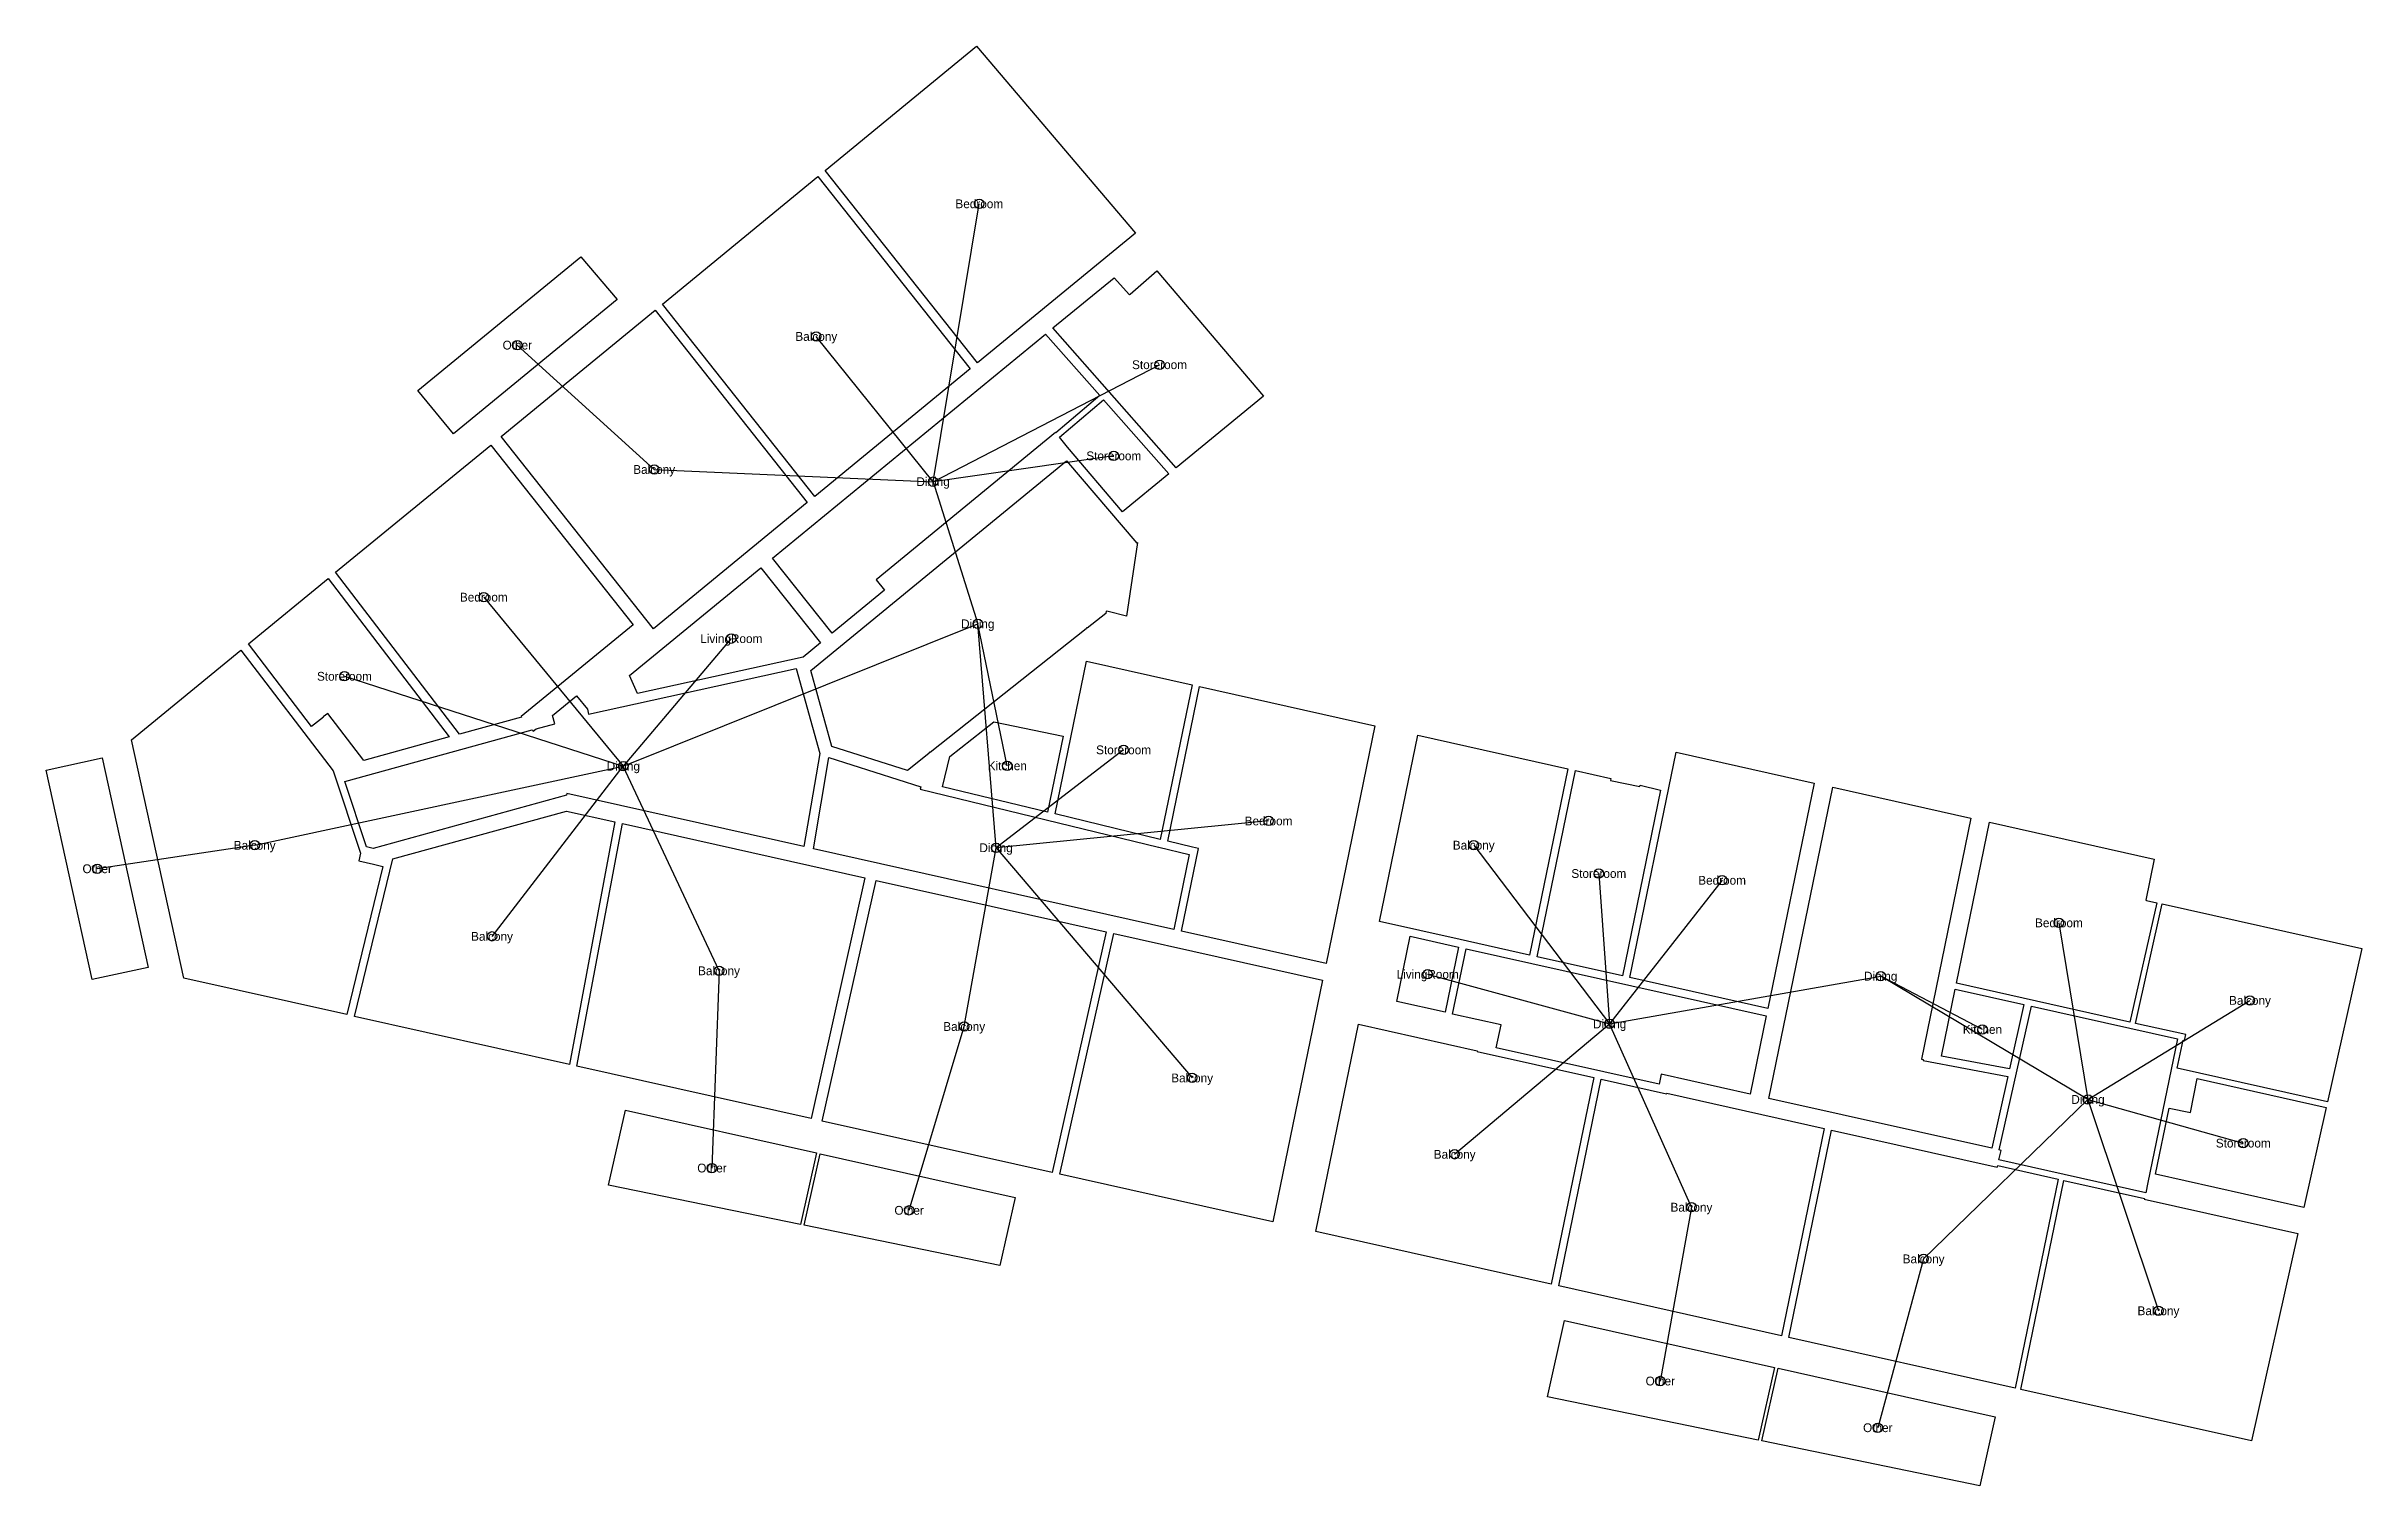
# Model space of a CAD drawing. Header units: metres. Extents: x -19.5 to 19.9, y -10.6 to 14.
import ezdxf
from ezdxf.enums import TextEntityAlignment as Align

# ---------------------------------------------------------------- set-up
doc = ezdxf.new("R2010")
doc.units = ezdxf.units.M
for name, color, linetype in [('Balcony', 140, 'Continuous'), ('Bedroom', 50, 'Continuous'), ('Dining', 210, 'Continuous'), ('Graph_edges_door', 150, 'Continuous'), ('Graph_edges_entrance', 10, 'Continuous'), ('Graph_nodes', 5, 'Continuous'), ('Kitchen', 10, 'Continuous'), ('Labels', 7, 'Continuous'), ('LivingRoom', 150, 'Continuous'), ('Other', 255, 'Continuous'), ('Storeroom', 8, 'Continuous')]:
    doc.layers.add(name, color=color, linetype=linetype)

msp = doc.modelspace()

# ---------------------------------------------------------------- linework, layer by layer
at = {"layer": 'Balcony'}
for points in [[(-6.37, 11.751), (-3.774, 8.474), (-6.423, 6.3), (-9.019, 9.577), (-6.37, 11.751)], [(-6.55, 6.196), (-9.173, 4.043), (-11.768, 7.32), (-9.145, 9.473), (-6.55, 6.196)], [(-17.177, -1.913), (-18.069, 2.148), (-16.203, 3.68), (-14.628, 1.62), (-14.162, 0.216), (-14.193, 0.089), (-13.944, 0.029), (-13.944, 0.029), (-13.943, 0.029), (-13.783, -0.01), (-14.395, -2.536), (-17.177, -1.913)], [(3.203, -0.948), (3.856, 2.227), (6.415, 1.654), (5.762, -1.521), (4.705, -1.284), (4.705, -1.282), (4.576, -1.255), (3.203, -0.948)], [(-14.267, -2.565), (-13.616, 0.119), (-10.653, 0.934), (-9.828, 0.749), (-10.603, -3.385), (-14.267, -2.565)], [(-10.475, -3.414), (-9.699, 0.72), (-5.568, -0.205), (-6.486, -4.307), (-10.475, -3.414)], [(-2.374, -5.227), (-6.294, -4.35), (-5.376, -0.248), (-1.455, -1.126), (-2.374, -5.227)], [(19.943, -1.41), (19.359, -4.021), (16.801, -3.448), (16.899, -2.969), (16.922, -2.974), (16.944, -2.877), (16.09, -2.685), (16.545, -0.649), (19.943, -1.41)], [(1.387, -6.069), (-2.245, -5.256), (-1.327, -1.154), (2.233, -1.951), (1.387, -6.069)], [(4.87, -3.152), (4.868, -3.162), (6.854, -3.606), (6.129, -7.131), (2.116, -6.233), (2.843, -2.699), (4.87, -3.152)], [(8.099, -3.875), (10.78, -4.475), (10.054, -8.01), (6.258, -7.16), (6.983, -3.635), (8.097, -3.884), (8.099, -3.875)], [(10.182, -8.039), (10.909, -4.504), (13.733, -5.136), (13.739, -5.109), (14.77, -5.339), (14.038, -8.902), (10.182, -8.039)], [(14.134, -8.924), (14.867, -5.361), (16.241, -5.669), (16.238, -5.683), (18.855, -6.269), (18.064, -9.803), (14.134, -8.924)]]:
    msp.add_lwpolyline(points, close=True, dxfattribs=at)
at = {"layer": 'Bedroom'}
for points in [[(-0.955, 10.788), (-3.647, 8.578), (-6.243, 11.856), (-3.664, 13.972), (-0.955, 10.788)], [(-11.428, 2.546), (-11.421, 2.538), (-12.48, 2.247), (-14.588, 5.005), (-11.945, 7.175), (-9.52, 4.112), (-11.428, 2.546)], [(0.117, 0.297), (0.014, 0.318), (-0.406, 0.42), (0.137, 3.059), (3.126, 2.39), (2.293, -1.664), (-0.173, -1.112), (0.117, 0.297)], [(8.262, 1.939), (10.613, 1.413), (9.823, -2.43), (7.471, -1.903), (8.262, 1.939)], [(16.264, -0.586), (16.273, -0.588), (16.273, -0.588), (16.449, -0.627), (15.993, -2.664), (13.037, -2.002), (13.602, 0.743), (16.408, 0.115), (16.264, -0.586)]]:
    msp.add_lwpolyline(points, close=True, dxfattribs=at)
at = {"layer": 'Dining'}
for points in [[(-6.125, 3.967), (-7.14, 5.248), (-2.488, 9.065), (-1.566, 8.019), (-2.314, 7.383), (-2.317, 7.387), (-5.375, 4.877), (-5.231, 4.701), (-6.125, 3.967)], [(-5.033, 4.526), (-2.131, 6.908), (-0.934, 5.5), (-0.92, 5.512), (-1.11, 4.259), (-1.422, 4.335), (-1.422, 4.335), (-1.422, 4.335), (-1.454, 4.343), (-1.464, 4.302), (-1.777, 4.054), (-1.79, 4.057), (-1.794, 4.041), (-4.454, 1.934), (-4.472, 1.939), (-4.477, 1.915), (-4.843, 1.626), (-6.133, 2.035), (-6.49, 3.33), (-5.033, 4.526), (-5.033, 4.526)], [(-6.737, 3.367), (-6.337, 1.914), (-6.606, 0.329), (-10.647, 1.233), (-10.653, 1.205), (-13.947, 0.299), (-14.06, 0.326), (-14.43, 1.439), (-11.24, 2.317), (-11.221, 2.294), (-11.169, 2.336), (-10.853, 2.423), (-10.892, 2.564), (-10.484, 2.899), (-10.297, 2.672), (-10.279, 2.589), (-6.737, 3.367)], [(-4.625, 1.307), (-0.561, 0.322), (-0.561, 0.322), (-0.56, 0.322), (-0.039, 0.195), (-0.302, -1.083), (-6.446, 0.293), (-6.183, 1.845), (-4.615, 1.347), (-4.625, 1.307)], [(13.638, -4.814), (9.84, -3.964), (10.931, 1.341), (13.284, 0.815), (12.439, -3.295), (12.472, -3.302), (12.469, -3.317), (13.912, -3.588), (13.638, -4.814)], [(9.796, -2.559), (9.522, -3.892), (8.006, -3.553), (7.969, -3.721), (5.19, -3.099), (5.277, -2.71), (4.45, -2.525), (4.678, -1.413), (9.796, -2.559)], [(13.766, -4.843), (14.315, -2.39), (16.803, -2.947), (16.299, -5.398), (16.301, -5.398), (16.262, -5.572), (13.761, -5.012), (13.797, -4.85), (13.766, -4.843)]]:
    msp.add_lwpolyline(points, close=True, dxfattribs=at)
at = {"layer": 'Graph_edges_door'}
for p, q in [((-4.405, 6.55), (-3.618, 11.287)), ((-9.159, 6.758), (-11.492, 8.878)), ((-4.405, 6.55), (-6.396, 9.026)), ((-4.405, 6.55), (-0.546, 8.544)), ((-9.159, 6.758), (-4.405, 6.55)), ((-1.326, 6.99), (-4.405, 6.55)), ((-12.063, 4.581), (-9.685, 1.7)), ((-7.845, 3.874), (-9.685, 1.7)), ((-14.438, 3.232), (-9.685, 1.7)), ((-1.159, 1.978), (-3.332, 0.309)), ((-15.968, 0.351), (-9.685, 1.7)), ((-11.923, -1.201), (-9.685, 1.7)), ((-8.054, -1.789), (-9.685, 1.7)), ((1.312, 0.766), (-3.332, 0.309)), ((-15.968, 0.351), (-18.652, -0.049)), ((-3.875, -2.738), (-3.332, 0.309)), ((-3.332, 0.309), (0.01, -3.615)), ((4.809, 0.353), (7.125, -2.695)), ((6.941, -0.13), (7.125, -2.695)), ((9.042, -0.245), (7.125, -2.695)), ((14.783, -0.971), (15.278, -3.982)), ((-8.054, -1.789), (-8.174, -5.151)), ((4.024, -1.848), (7.125, -2.695)), ((15.278, -3.982), (18.039, -2.293)), ((-4.814, -5.872), (-3.875, -2.738)), ((4.484, -4.917), (7.125, -2.695)), ((8.52, -5.819), (7.125, -2.695)), ((15.278, -3.982), (12.477, -6.7)), ((15.278, -3.982), (16.479, -7.585)), ((15.278, -3.982), (17.925, -4.726)), ((8.52, -5.819), (7.989, -8.782)), ((12.477, -6.7), (11.696, -9.578))]:
    msp.add_line(p, q, dxfattribs=at)
at = {"layer": 'Graph_edges_entrance'}
for p, q in [((-4.405, 6.55), (-3.644, 4.126)), ((-9.685, 1.7), (-3.644, 4.126)), ((-3.332, 0.309), (-3.644, 4.126)), ((-3.141, 1.706), (-3.644, 4.126)), ((7.125, -2.695), (11.745, -1.88)), ((15.278, -3.982), (11.745, -1.88)), ((13.479, -2.788), (11.745, -1.88))]:
    msp.add_line(p, q, dxfattribs=at)
at = {"layer": 'Graph_nodes'}
for centre in [(-3.618, 11.287), (-6.396, 9.026), (-11.492, 8.878), (-0.546, 8.544), (-9.159, 6.758), (-1.326, 6.99), (-4.405, 6.55), (-12.063, 4.581), (-7.845, 3.874), (-3.644, 4.126), (-14.438, 3.232), (-1.159, 1.978), (-9.685, 1.7), (-3.141, 1.706), (1.312, 0.766), (-15.968, 0.351), (4.809, 0.353), (-18.652, -0.049), (-3.332, 0.309), (6.941, -0.13), (9.042, -0.245), (-11.923, -1.201), (14.783, -0.971), (-8.054, -1.789), (4.024, -1.848), (11.745, -1.88), (18.039, -2.293), (-3.875, -2.738), (7.125, -2.695), (13.479, -2.788), (0.01, -3.615), (15.278, -3.982), (17.925, -4.726), (-8.174, -5.151), (4.484, -4.917), (-4.814, -5.872), (8.52, -5.819), (12.477, -6.7), (16.479, -7.585), (7.989, -8.782), (11.696, -9.578)]:
    msp.add_circle(centre, 0.08, dxfattribs=at)
at = {"layer": 'Kitchen'}
for points in [[(-4.245, 1.35), (-4.121, 1.865), (-3.372, 2.458), (-2.188, 2.214), (-2.455, 0.916), (-4.245, 1.35)], [(14.187, -2.361), (13.941, -3.46), (12.782, -3.242), (13.017, -2.099), (14.187, -2.361)]]:
    msp.add_lwpolyline(points, close=True, dxfattribs=at)
at = {"layer": 'LivingRoom'}
for points in [[(-9.577, 3.247), (-7.342, 5.082), (-6.327, 3.801), (-6.621, 3.56), (-9.444, 2.941), (-9.577, 3.247)], [(3.499, -2.312), (3.727, -1.2), (4.55, -1.384), (4.321, -2.496), (3.499, -2.312)]]:
    msp.add_lwpolyline(points, close=True, dxfattribs=at)
at = {"layer": 'Other'}
for points in [[(-10.41, 10.384), (-9.792, 9.657), (-12.581, 7.368), (-13.186, 8.105), (-10.41, 10.384)], [(-17.784, -1.73), (-18.736, -1.939), (-19.52, 1.632), (-18.567, 1.841), (-17.784, -1.73)], [(-6.393, -4.894), (-6.666, -6.113), (-9.936, -5.441), (-9.65, -4.165), (-6.393, -4.894)], [(-3.008, -5.652), (-3.267, -6.812), (-6.601, -6.127), (-6.328, -4.909), (-3.008, -5.652)], [(9.933, -8.55), (9.655, -9.789), (6.067, -9.052), (6.359, -7.749), (9.933, -8.55)], [(13.697, -9.392), (13.434, -10.567), (9.721, -9.803), (9.998, -8.564), (13.697, -9.392)]]:
    msp.add_lwpolyline(points, close=True, dxfattribs=at)
at = {"layer": 'Storeroom'}
for points in [[(-1.045, 9.745), (-1.045, 9.745), (-0.59, 10.145), (1.227, 8.008), (-0.262, 6.786), (-2.362, 9.17), (-1.318, 10.026), (-1.059, 9.733), (-1.045, 9.745)], [(-2.113, 7.139), (-2.251, 7.307), (-1.501, 7.944), (-0.389, 6.682), (-1.175, 6.037), (-2.112, 7.139), (-2.113, 7.139)], [(-14.8, 2.539), (-14.797, 2.534), (-15.001, 2.378), (-16.076, 3.784), (-14.715, 4.901), (-12.651, 2.2), (-14.11, 1.799), (-14.721, 2.599), (-14.8, 2.539)], [(0.008, 3.088), (-0.534, 0.451), (-2.327, 0.885), (-1.791, 3.491), (0.008, 3.088)], [(7.343, -1.875), (5.89, -1.549), (6.543, 1.625), (7.148, 1.489), (7.141, 1.456), (7.639, 1.353), (7.644, 1.377), (7.994, 1.292), (7.343, -1.875)], [(17.024, -4.202), (17.024, -4.202), (17.142, -3.626), (19.337, -4.118), (18.955, -5.824), (16.429, -5.258), (16.66, -4.131), (17.023, -4.205), (17.024, -4.202)]]:
    msp.add_lwpolyline(points, close=True, dxfattribs=at)

# ---------------------------------------------------------------- texts
at = {"layer": 'Labels'}
for s, p in [('Bedroom', (-3.618, 11.287)), ('Balcony', (-6.396, 9.026)), ('Other', (-11.492, 8.878)), ('Storeroom', (-0.546, 8.544)), ('Balcony', (-9.159, 6.758)), ('Storeroom', (-1.326, 6.99)), ('Dining', (-4.405, 6.55)), ('Bedroom', (-12.063, 4.581)), ('LivingRoom', (-7.845, 3.874)), ('Dining', (-3.644, 4.126)), ('Storeroom', (-14.438, 3.232)), ('Storeroom', (-1.159, 1.978)), ('Dining', (-9.685, 1.7)), ('Kitchen', (-3.141, 1.706)), ('Bedroom', (1.312, 0.766)), ('Balcony', (-15.968, 0.351)), ('Balcony', (4.809, 0.353)), ('Other', (-18.652, -0.049)), ('Dining', (-3.332, 0.309)), ('Storeroom', (6.941, -0.13)), ('Bedroom', (9.042, -0.245)), ('Balcony', (-11.923, -1.201)), ('Bedroom', (14.783, -0.971)), ('Balcony', (-8.054, -1.789)), ('LivingRoom', (4.024, -1.848)), ('Dining', (11.745, -1.88)), ('Balcony', (18.039, -2.293)), ('Balcony', (-3.875, -2.738)), ('Dining', (7.125, -2.695)), ('Kitchen', (13.479, -2.788)), ('Balcony', (0.01, -3.615)), ('Dining', (15.278, -3.982)), ('Storeroom', (17.925, -4.726)), ('Other', (-8.174, -5.151)), ('Balcony', (4.484, -4.917)), ('Other', (-4.814, -5.872)), ('Balcony', (8.52, -5.819)), ('Balcony', (12.477, -6.7)), ('Balcony', (16.479, -7.585)), ('Other', (7.989, -8.782)), ('Other', (11.696, -9.578))]:
    msp.add_text(s, height=0.15, dxfattribs=at).set_placement(p, align=Align.MIDDLE_CENTER)

doc.saveas('drawing.dxf')
